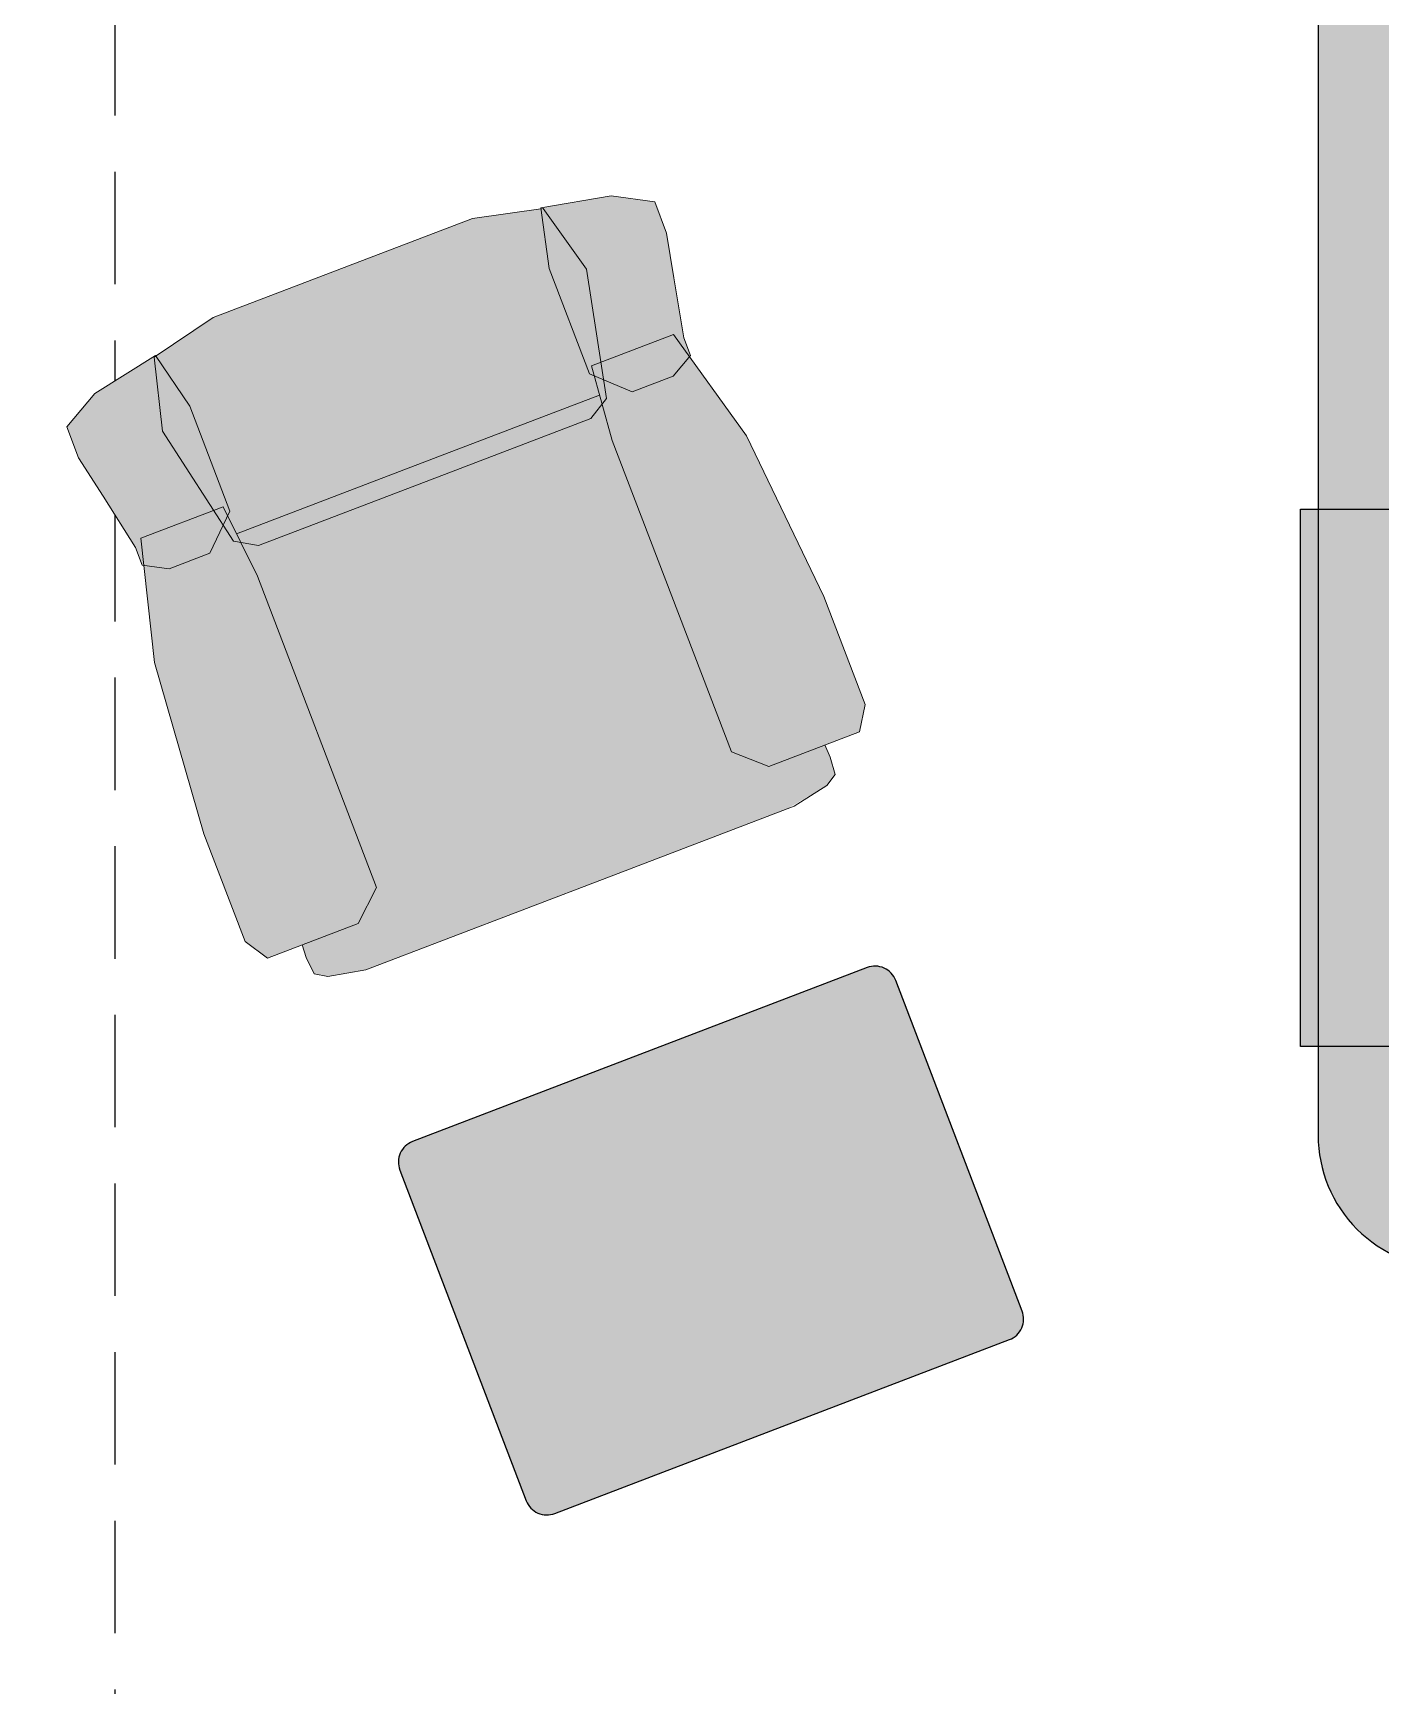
# Model space of a CAD drawing. Header units: millimetres. Extents: x 307301 to 459443, y -2888111 to -2805601.
# Drawn here: x 439095 to 440619, y -2875383 to -2873515 of the extents above; entities that cross this region are included whole.
import ezdxf

# ---------------------------------------------------------------- set-up
doc = ezdxf.new("R2010")
doc.units = ezdxf.units.MM
doc.header["$LTSCALE"] = 10
doc.header["$MEASUREMENT"] = 0
doc.set_wipeout_variables(frame=1)
doc.linetypes.add('HIDDEN', pattern=[9.525, 6.35, -3.175])
for name, color, linetype in [('BMA  furniture', 6, 'Continuous'), ('BMA FURNITURE', 6, 'Continuous'), ('Furniture - Plan', 3, 'Continuous'), ('PDA FURNITURE', 6, 'Continuous')]:
    doc.layers.add(name, color=color, linetype=linetype)
doc.layers.add('Bma-Furniture', color=6, linetype='Continuous', lineweight=9)

# ---------------------------------------------------------------- blocks, each defined once
blk = doc.blocks.new('ASSSS')
at = {"layer": 'PDA FURNITURE', "true_color": 0xffffff}
h = blk.add_hatch(color=7, dxfattribs=at)
h.dxf.hatch_style = 1
h.paths.add_polyline_path([(312834.1, -2820752.4), (312834.1, -2818952.4, 0.414214), (312684.1, -2818802.4), (311184.1, -2818802.4, 0.414214), (311034.1, -2818952.4), (311034.1, -2820752.4)])
at = {"layer": 'PDA FURNITURE', "true_color": 0xc2c2c2}
h = blk.add_hatch(color=9, dxfattribs=at)
h.dxf.hatch_style = 1
h.paths.add_polyline_path([(311014.1, -2819052.5), (311014.1, -2819659.6), (312854.1, -2819659.6), (312854.1, -2819052.5)])
at = {"layer": 'PDA FURNITURE', "elevation": 0}
blk.add_lwpolyline([(311184.1, -2818802.4), (312684.1, -2818802.4, -0.414214), (312834.1, -2818952.4), (312834.1, -2820752.4), (311034.1, -2820752.4), (311034.1, -2818952.4, -0.414214)], format="xyb", close=True, dxfattribs=at)
blk.add_lwpolyline([(311014.1, -2819052.5), (311014.1, -2819659.6), (312854.1, -2819659.6), (312854.1, -2819052.5)], close=True, dxfattribs=at)
blk = doc.blocks.new('DFUFYUUJKGHUJ')
at = {"color": 8, "linetype": 'Continuous'}
blk.add_wipeout([(156741760.7, 126688392.3), (156741760.1, 126688380.3), (156741761.4, 126688364.1), (156741772.3, 126688357.4), (156741812.8, 126688350.7), (156742221, 126688350.7), (156742255.1, 126688357.4), (156742266, 126688364.1), (156742267.3, 126688380.3), (156742266.7, 126688392.3), (156742300.1, 126688392.3), (156742313.7, 126688413.6), (156742313.7, 126688517.9), (156742300.2, 126688678.5), (156742277.8, 126688763.8), (156742279.1, 126688764.6), (156742279.1, 126688781.7), (156742298.3, 126688875.6), (156742297.8, 126688907.9), (156742263.6, 126688924.8), (156742200.1, 126688937.4), (156742200, 126688936.7), (156742139.2, 126688950.7), (156741888.3, 126688950.7), (156741827.5, 126688936.6), (156741827.3, 126688937.4), (156741763.8, 126688924.8), (156741729.1, 126688905.7), (156741729.1, 126688875.6), (156741748.3, 126688781.7), (156741748.3, 126688764.6), (156741749.6, 126688763.8), (156741727.2, 126688678.5), (156741713.7, 126688517.9), (156741713.7, 126688413.6), (156741727.3, 126688392.3)], dxfattribs=at).dxf.layer = 'Bma-Furniture'
at = {"true_color": 0xffffff}
h = blk.add_hatch(color=7, dxfattribs=at)
h.dxf.hatch_style = 1
h.paths.add_polyline_path([(156742185.5, 126688718), (156742188.7, 126688752), (156742174.6, 126688743.6), (156742036.9, 126688743.6), (156741990.5, 126688743.6), (156741852.8, 126688743.6), (156741838.8, 126688752), (156741841.9, 126688718), (156741841.9, 126688416.7), (156741814.9, 126688392.3), (156741760.7, 126688392.3), (156741760.1, 126688380.3), (156741761.4, 126688364.1), (156741772.3, 126688357.4), (156741812.8, 126688350.7), (156742221, 126688350.7), (156742255.1, 126688357.4), (156742266, 126688364.1), (156742267.3, 126688380.3), (156742266.7, 126688392.3), (156742212.5, 126688392.3), (156742185.5, 126688416.7)])
h.paths.add_polyline_path([(156741841.9, 126688718), (156741838.8, 126688752), (156741833.2, 126688755.3), (156741829.6, 126688772.1), (156741809.3, 126688752.7), (156741769.8, 126688752.7), (156741749.6, 126688763.8), (156741727.2, 126688678.5), (156741713.7, 126688517.9), (156741713.7, 126688413.6), (156741727.3, 126688392.3), (156741760.7, 126688392.3), (156741814.9, 126688392.3), (156741841.9, 126688416.7)])
h.paths.add_polyline_path([(156741829.6, 126688772.1), (156741826.2, 126688787.8), (156741755.9, 126688787.8), (156741749.6, 126688763.8), (156741749.6, 126688763.8), (156741769.8, 126688752.7), (156741809.3, 126688752.7)])
h.paths.add_polyline_path([(156741808.5, 126688871.1), (156741825.8, 126688937.1), (156741763.8, 126688924.8), (156741729.1, 126688905.7), (156741729.1, 126688875.6), (156741737.5, 126688835.5), (156741748.3, 126688781.7), (156741748.3, 126688764.6), (156741749.6, 126688763.8), (156741755.9, 126688787.8), (156741826.2, 126688787.8)])
h.paths.add_polyline_path([(156741839.7, 126688883.6), (156741827.4, 126688936.7), (156741825.5, 126688936.2), (156741808.5, 126688871.1), (156741826.2, 126688787.8), (156741835.5, 126688787.8), (156741836.3, 126688778.5), (156741839.7, 126688781.7)])
h.paths.add_polyline_path([(156742187.7, 126688883.6), (156742200, 126688936.7), (156742139.2, 126688950.7), (156742036.9, 126688950.7), (156741990.5, 126688950.7), (156741888.3, 126688950.7), (156741827.5, 126688936.6), (156741839.7, 126688883.6), (156741839.7, 126688781.7), (156741836.3, 126688778.5), (156741838, 126688760.5), (156741987.8, 126688760.5), (156742189.4, 126688760.5), (156742191.1, 126688778.5), (156742187.7, 126688781.7)])
h.paths.add_polyline_path([(156742218.9, 126688871.1), (156742201.9, 126688936.2), (156742200, 126688936.7), (156742187.7, 126688883.6), (156742187.7, 126688781.7), (156742191.1, 126688778.5), (156742191.9, 126688787.8), (156742201.2, 126688787.8)])
h.paths.add_polyline_path([(156742298.3, 126688875.6), (156742297.9, 126688905.9), (156742263.6, 126688924.8), (156742200.2, 126688937.4), (156742200, 126688936.7), (156742200, 126688936.7), (156742201.9, 126688936.2), (156742218.9, 126688871.1), (156742201.2, 126688787.8), (156742271.5, 126688787.8), (156742277.8, 126688763.8), (156742279.1, 126688764.6), (156742279.1, 126688781.7), (156742289.9, 126688835.5)])
h.paths.add_polyline_path([(156742271.5, 126688787.8), (156742201.2, 126688787.8), (156742197.8, 126688772.1), (156742218.1, 126688752.7), (156742257.6, 126688752.7), (156742277.8, 126688763.8)])
h.paths.add_polyline_path([(156742300.2, 126688678.5), (156742277.8, 126688763.8), (156742257.6, 126688752.7), (156742218.1, 126688752.7), (156742197.8, 126688772.1), (156742194.3, 126688755.3), (156742188.7, 126688752), (156742185.5, 126688718), (156742185.5, 126688416.7), (156742212.5, 126688392.3), (156742266.7, 126688392.3), (156742266.7, 126688392.3), (156742300.1, 126688392.3), (156742313.7, 126688413.6), (156742313.7, 126688517.9)])
h.paths.add_polyline_path([(156742188.7, 126688752), (156742189.4, 126688760.5), (156741987.8, 126688760.5), (156741838, 126688760.5), (156741838.8, 126688752), (156741852.8, 126688743.6), (156741990.5, 126688743.6), (156742036.9, 126688743.6), (156742174.6, 126688743.6)])
h.paths.add_polyline_path([(156742201.2, 126688787.8), (156742191.9, 126688787.8), (156742191.1, 126688778.5), (156742197.8, 126688772.1)])
h.paths.add_polyline_path([(156742197.8, 126688772.1), (156742191.1, 126688778.5), (156742188.7, 126688752), (156742194.3, 126688755.3)])
h.paths.add_polyline_path([(156741835.5, 126688787.8), (156741826.2, 126688787.8), (156741829.6, 126688772.1), (156741836.3, 126688778.5)])
h.paths.add_polyline_path([(156741836.3, 126688778.5), (156741829.6, 126688772.1), (156741833.2, 126688755.3), (156741838.8, 126688752), (156741838, 126688760.5)])
at = {"layer": 'Bma-Furniture', "linetype": 'Continuous', "lineweight": 9}
for p, q in [((156741825.5, 126688936.2), (156741888.3, 126688950.7)), ((156741888.3, 126688950.7), (156741990.5, 126688950.7)), ((156741990.5, 126688950.7), (156742036.9, 126688950.7)), ((156742036.9, 126688950.7), (156742139.2, 126688950.7)), ((156742139.2, 126688950.7), (156742201.9, 126688936.2)), ((156741763.8, 126688924.8), (156741729.1, 126688905.7)), ((156741827.3, 126688937.4), (156741763.8, 126688924.8)), ((156741808.5, 126688871.1), (156741825.5, 126688936.2)), ((156741839.7, 126688883.6), (156741827.3, 126688937.4)), ((156742187.7, 126688883.6), (156742200.2, 126688937.4)), ((156742200.2, 126688937.4), (156742263.6, 126688924.8)), ((156742201.9, 126688936.2), (156742218.9, 126688871.1)), ((156742263.6, 126688924.8), (156742298.3, 126688905.7)), ((156741729.1, 126688905.7), (156741729.1, 126688875.6)), ((156742298.3, 126688905.7), (156742298.3, 126688875.6)), ((156741839.7, 126688781.7), (156741839.7, 126688883.6)), ((156742187.7, 126688781.7), (156742187.7, 126688883.6)), ((156741729.1, 126688875.6), (156741737.5, 126688835.5)), ((156741833.2, 126688755.3), (156741808.5, 126688871.1)), ((156742218.9, 126688871.1), (156742194.3, 126688755.3)), ((156742298.3, 126688875.6), (156742289.9, 126688835.5)), ((156741737.5, 126688835.5), (156741748.3, 126688781.7)), ((156742289.9, 126688835.5), (156742279.1, 126688781.7)), ((156741755.9, 126688787.8), (156741727.2, 126688678.5)), ((156741748.3, 126688781.7), (156741748.3, 126688764.6)), ((156741835.5, 126688787.8), (156741755.9, 126688787.8)), ((156741809.3, 126688752.7), (156741839.7, 126688781.7)), ((156741841.9, 126688718), (156741835.5, 126688787.8)), ((156742185.5, 126688718), (156742191.9, 126688787.8)), ((156742218.1, 126688752.7), (156742187.7, 126688781.7)), ((156742191.9, 126688787.8), (156742271.5, 126688787.8)), ((156742271.5, 126688787.8), (156742300.2, 126688678.5)), ((156742279.1, 126688781.7), (156742279.1, 126688764.6)), ((156741748.3, 126688764.6), (156741769.8, 126688752.7)), ((156741838, 126688760.5), (156741987.8, 126688760.5)), ((156741987.8, 126688760.5), (156742189.4, 126688760.5)), ((156742279.1, 126688764.6), (156742257.6, 126688752.7)), ((156741769.8, 126688752.7), (156741809.3, 126688752.7)), ((156741852.8, 126688743.6), (156741833.2, 126688755.3)), ((156742194.3, 126688755.3), (156742174.6, 126688743.6)), ((156742257.6, 126688752.7), (156742218.1, 126688752.7)), ((156741990.5, 126688743.6), (156741852.8, 126688743.6)), ((156742036.9, 126688743.6), (156741990.5, 126688743.6)), ((156742174.6, 126688743.6), (156742036.9, 126688743.6)), ((156741841.9, 126688416.7), (156741841.9, 126688718)), ((156742185.5, 126688416.7), (156742185.5, 126688718)), ((156741727.2, 126688678.5), (156741713.7, 126688517.9)), ((156742300.2, 126688678.5), (156742313.7, 126688517.9)), ((156741713.7, 126688517.9), (156741713.7, 126688413.6)), ((156742313.7, 126688517.9), (156742313.7, 126688413.6)), ((156741814.9, 126688392.3), (156741841.9, 126688416.7)), ((156742212.5, 126688392.3), (156742185.5, 126688416.7)), ((156741713.7, 126688413.6), (156741727.3, 126688392.3)), ((156742313.7, 126688413.6), (156742300.1, 126688392.3)), ((156741727.3, 126688392.3), (156741814.9, 126688392.3)), ((156741760.1, 126688380.3), (156741760.7, 126688392.3)), ((156742300.1, 126688392.3), (156742212.5, 126688392.3)), ((156742266.7, 126688392.3), (156742267.3, 126688380.3)), ((156741761.4, 126688364.1), (156741760.1, 126688380.3)), ((156742267.3, 126688380.3), (156742266, 126688364.1)), ((156741772.3, 126688357.4), (156741761.4, 126688364.1)), ((156741806.4, 126688350.7), (156741772.3, 126688357.4)), ((156742255.1, 126688357.4), (156742221, 126688350.7)), ((156742266, 126688364.1), (156742255.1, 126688357.4)), ((156741987.8, 126688350.7), (156741806.4, 126688350.7)), ((156742221, 126688350.7), (156741987.8, 126688350.7))]:
    blk.add_line(p, q, dxfattribs=at)
blk = doc.blocks.new('xhdstuytd')
at = {"layer": 'BMA FURNITURE', "lineweight": -3, "true_color": 0xffffff}
h = blk.add_hatch(color=7, dxfattribs=at)
h.dxf.hatch_style = 1
edge = h.paths.add_edge_path()
edge.add_line((1285096.5, -237565.1), (1285646.5, -237565.1))
edge.add_arc((1285646.5, -237540.1), 25, 270, 360)
edge.add_line((1285671.5, -237540.1), (1285671.5, -237140.1))
edge.add_arc((1285646.5, -237140.1), 25, 0, 90)
edge.add_line((1285646.5, -237115.1), (1285096.5, -237115.1))
edge.add_arc((1285096.5, -237140.1), 25, 90, 180)
edge.add_line((1285071.5, -237140.1), (1285071.5, -237540.1))
edge.add_arc((1285096.5, -237540.1), 25, 180, 270)
at = {"layer": 'Furniture - Plan', "color": 3}
blk.add_lwpolyline([(1285096.5, -237565.1), (1285646.5, -237565.1, 0.414214), (1285671.5, -237540.1), (1285671.5, -237140.1, 0.414214), (1285646.5, -237115.1), (1285096.5, -237115.1, 0.414214), (1285071.5, -237140.1), (1285071.5, -237540.1, 0.414214)], format="xyb", close=True, dxfattribs=at)
at = {"layer": 'BMA  furniture', "xscale": -1.250000000031037, "yscale": 1.250000000031037, "zscale": 1.250000000031037, "rotation": 359.9999999634162}
blk.add_blockref('DFUFYUUJKGHUJ', (197212892.5, -158597353.6), dxfattribs=at)

msp = doc.modelspace()

# ---------------------------------------------------------------- linework, layer by layer
at = {"layer": 'BMA  furniture', "color": 3, "linetype": 'HIDDEN', "ltscale": 2, "elevation": 0}
msp.add_lwpolyline([(439187.5, -2872910), (439187.5, -2877180)], dxfattribs=at)

# ---------------------------------------------------------------- block references
at = {"layer": 'PDA FURNITURE', "color": 5, "xscale": -1, "rotation": 180}
msp.add_blockref('ASSSS', (129513.4, -5693712.9), dxfattribs=at)

# ---------------------------------------------------------------- next in the draw order: block references
at = {"layer": 'Furniture - Plan', "color": 3, "rotation": 20.92735317088718}
msp.add_blockref('xhdstuytd', (-845493.5, -3112309.8, -0.1), dxfattribs=at)

doc.saveas('drawing.dxf')
